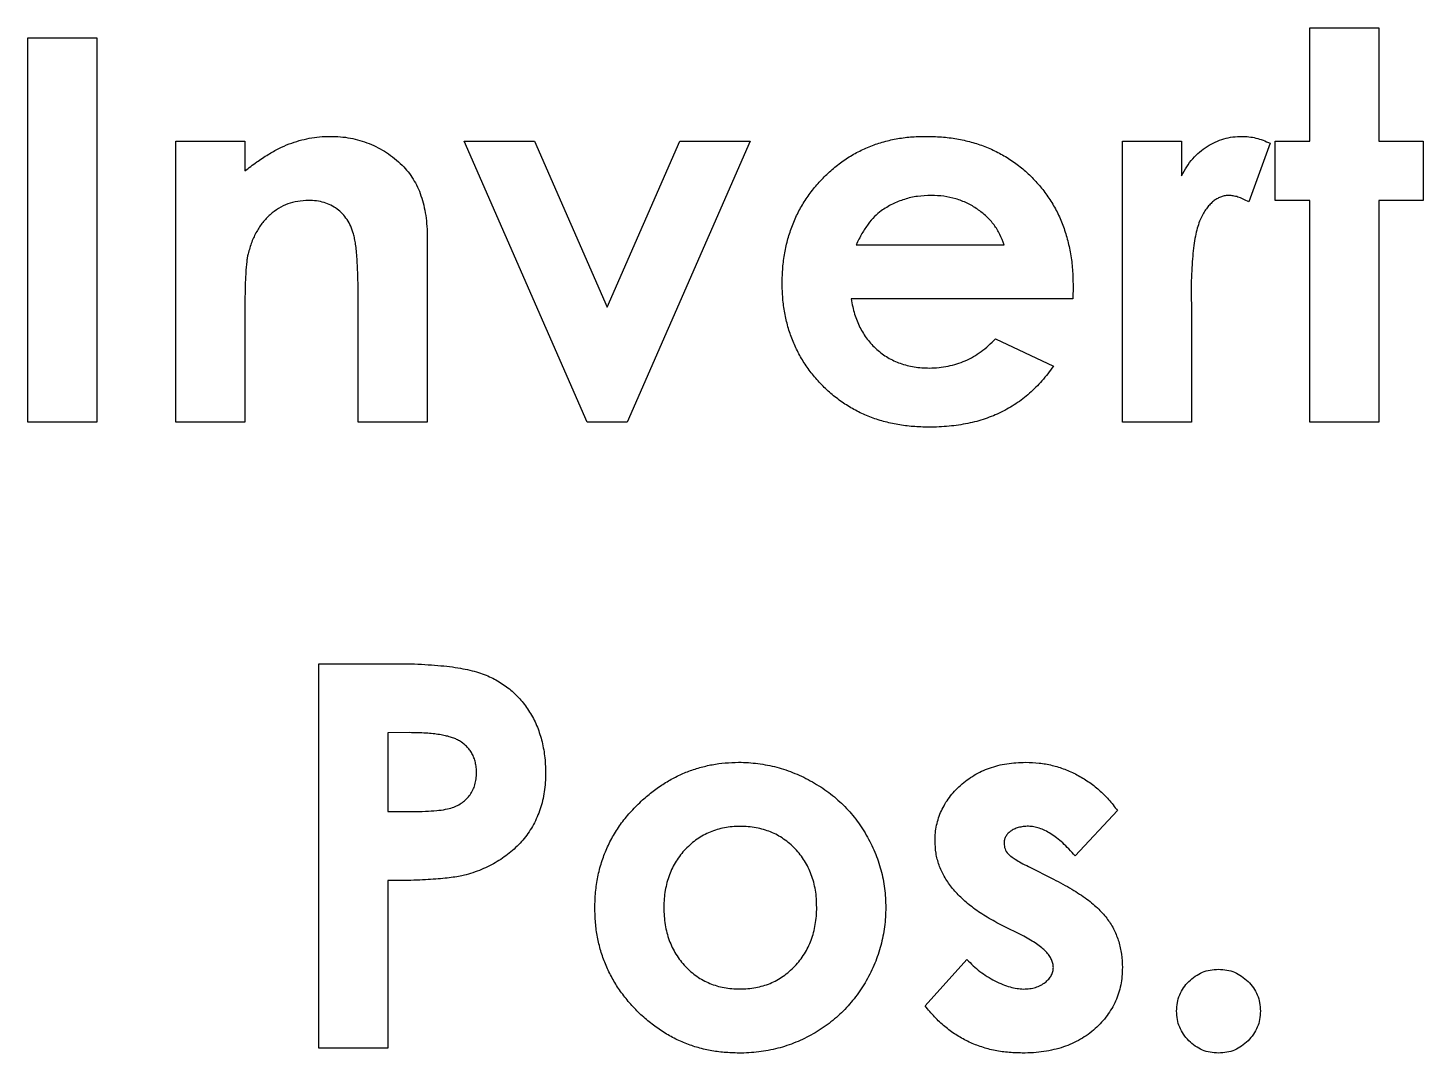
# Model space of a CAD drawing. Extents: x 0 to 254, y 0 to 81.
# Drawn here: x 192.65 to 206.47, y 41.49 to 51.65 of the extents above; entities that cross this region are included whole.
import ezdxf

# ---------------------------------------------------------------- set-up
doc = ezdxf.new("R2010")
doc.units = 0
doc.layers.get('0').update_dxf_attribs({"linetype": 'CONTINUOUS'})
doc.layers.add('1', color=7, linetype='CONTINUOUS')

msp = doc.modelspace()

# ---------------------------------------------------------------- linework, layer by layer
at = {"color": 7}
for points in [[(206.031719, 49.94384), (206.031719, 47.745761), (205.347874, 47.745761), (205.347874, 49.94384), (205.005951, 49.94384), (205.005951, 50.529998), (205.347874, 50.529998), (205.347874, 51.653445), (206.031719, 51.653445), (206.031719, 50.529998), (206.471335, 50.529998), (206.471335, 49.94384)], [(193.331719, 51.555761), (193.331719, 47.745761), (192.647874, 47.745761), (192.647874, 51.555761)], [(199.107777, 50.529998), (199.803835, 50.529998), (198.584209, 47.745761), (198.190387, 47.745761), (196.970758, 50.529998), (197.666816, 50.529998), (198.387298, 48.886777)], [(204.03665, 41.993349)]]:
    msp.add_lwpolyline(points, close=True, dxfattribs=at)
for points in [[(194.797103, 47.745761), (194.113258, 47.745761), (194.113258, 50.529998), (194.797103, 50.529998), (194.797103, 50.235384)], [(204.173201, 49.008803), (204.175582, 48.873045), (204.175537, 47.745761), (203.49169, 47.745761), (203.49169, 50.529998), (204.077845, 50.529998), (204.077845, 50.18731)], [(204.957074, 50.510101), (204.744899, 49.930823)], [(204.509066, 49.989534), (204.509095, 49.989772)], [(196.604414, 49.571254), (196.604414, 47.745629), (195.920569, 47.745629), (195.920569, 48.954563)], [(203.003258, 49.095903), (203.000877, 48.966893), (200.805137, 48.966893)], [(194.799318, 49.050025), (194.79773, 48.956918)], [(194.796937, 48.853889), (194.797103, 47.745761)], [(202.235414, 48.572293), (202.807829, 48.299825)], [(201.416475, 47.702819), (201.41652, 47.703004)], [(196.348734, 43.203924), (196.213643, 43.203924), (196.213643, 41.542737), (195.529798, 41.542737), (195.529798, 45.352737), (196.293018, 45.352737)], [(196.428876, 44.669636), (196.213643, 44.668445)], [(196.213643, 44.668445), (196.213643, 43.886919), (196.455583, 43.886919)], [(197.773716, 44.175077), (197.773676, 44.174653)], [(203.442877, 43.897158), (203.024632, 43.447737)], [(202.32933, 43.51801), (202.329336, 43.517508)], [(202.562116, 43.34201), (202.809401, 43.216809)], [(201.144047, 42.840413), (201.14406, 42.840545)], [(202.514047, 42.650733), (202.287359, 42.765218)], [(201.537872, 41.961546), (201.952299, 42.421736)]]:
    msp.add_lwpolyline(points, dxfattribs=at)
for points in [[(195.02836, 50.398712), (195.063245, 50.419878), (195.098763, 50.43996), (195.135212, 50.458243)], [(195.135212, 50.458243), (195.168303, 50.474912), (195.202159, 50.489993), (195.236719, 50.503275)], [(195.236719, 50.503275), (195.269247, 50.51571), (195.302397, 50.526558), (195.335938, 50.53611)], [(195.335938, 50.53611), (195.368915, 50.54537), (195.402269, 50.553308), (195.435921, 50.559658)], [(195.435921, 50.559658), (195.469507, 50.566008), (195.50339, 50.571299), (195.537429, 50.57421)], [(195.537429, 50.57421), (195.571414, 50.57712), (195.605559, 50.577914), (195.639701, 50.578708)], [(195.639701, 50.578708), (195.674335, 50.578787), (195.708968, 50.576062), (195.743499, 50.57421)], [(195.743499, 50.57421), (195.776755, 50.571564), (195.809918, 50.567331), (195.842718, 50.561245)], [(195.842718, 50.561245), (195.874878, 50.55516), (195.906692, 50.547487), (195.938119, 50.538227)], [(195.938119, 50.538227), (195.969123, 50.529231), (195.999748, 50.518912), (196.029707, 50.506926)], [(196.029707, 50.506926), (196.059621, 50.49502), (196.088865, 50.481262), (196.117477, 50.466498)], [(196.117477, 50.466498), (196.146232, 50.451681), (196.174347, 50.435409), (196.201432, 50.417629)], [(200.858607, 50.417047), (200.899046, 50.438479), (200.940641, 50.457687), (200.983011, 50.475044)], [(200.983011, 50.475044), (201.025485, 50.492507), (201.068739, 50.507958), (201.11276, 50.520843)], [(201.11276, 50.520843), (201.157655, 50.534073), (201.203346, 50.544391), (201.249375, 50.552884)], [(201.249375, 50.552884), (201.296892, 50.56188), (201.344768, 50.568759), (201.392861, 50.572728)], [(201.392861, 50.572728), (201.442571, 50.576962), (201.492511, 50.577755), (201.542452, 50.578814)], [(201.542452, 50.578814), (201.595167, 50.57884), (201.647885, 50.576168), (201.700437, 50.572728)], [(201.700437, 50.572728), (201.751065, 50.569024), (201.801539, 50.562409), (201.851554, 50.553678)], [(201.851554, 50.553678), (201.899586, 50.545212), (201.947195, 50.534364), (201.994278, 50.521637)], [(201.994278, 50.521637), (202.040268, 50.509202), (202.085758, 50.49465), (202.130131, 50.477346)], [(202.130131, 50.477346), (202.17362, 50.460413), (202.216038, 50.440728), (202.257589, 50.419349)], [(204.256439, 50.423133), (204.28004, 50.443506), (204.304995, 50.462132), (204.331234, 50.478854)], [(204.331234, 50.478854), (204.357084, 50.495258), (204.384164, 50.509863), (204.412136, 50.522352)], [(204.412136, 50.522352), (204.439856, 50.534787), (204.468444, 50.545106), (204.497617, 50.553652)], [(204.497617, 50.553652), (204.526639, 50.562118), (204.556238, 50.568733), (204.586149, 50.572702)], [(204.586149, 50.572702), (204.616717, 50.576671), (204.647607, 50.577729), (204.6785, 50.578787)], [(204.6785, 50.578787), (204.700936, 50.578814), (204.723362, 50.576141), (204.745664, 50.574289)], [(204.745664, 50.574289), (204.768789, 50.571643), (204.791747, 50.567675), (204.814353, 50.562118)], [(204.814353, 50.562118), (204.83843, 50.556298), (204.86212, 50.548625), (204.885332, 50.539893)], [(204.885332, 50.539893), (204.909595, 50.530898), (204.93333, 50.520579), (204.957074, 50.510101)], [(194.797103, 50.235384), (194.836119, 50.265732), (194.875131, 50.29608), (194.915404, 50.324681)], [(194.915404, 50.324681), (194.952101, 50.35061), (194.989844, 50.375376), (195.02836, 50.398712)], [(196.201432, 50.417629), (196.22897, 50.399638), (196.255444, 50.379873), (196.280807, 50.358865)], [(196.280807, 50.358865), (196.306763, 50.337434), (196.331567, 50.314548), (196.356364, 50.291714)], [(200.630404, 50.26134), (200.665913, 50.291344), (200.702714, 50.319813), (200.741071, 50.34606)], [(200.741071, 50.34606), (200.778859, 50.371989), (200.818155, 50.39559), (200.858607, 50.417047)], [(202.257589, 50.419349), (202.298877, 50.398183), (202.339308, 50.375217), (202.378178, 50.349896)], [(202.378178, 50.349896), (202.41736, 50.324232), (202.454954, 50.296397), (202.491134, 50.266711)], [(204.129743, 50.277374), (204.147629, 50.305182), (204.167478, 50.331825), (204.189274, 50.356749)], [(204.189274, 50.356749), (204.210018, 50.380561), (204.232539, 50.402601), (204.256439, 50.423133)], [(196.356364, 50.291714), (196.376261, 50.270548), (196.396144, 50.249407), (196.414369, 50.226865)], [(196.414369, 50.226865), (196.432731, 50.204111), (196.449402, 50.180034), (196.464743, 50.15511)], [(200.525843, 50.164423), (200.559099, 50.198369), (200.594076, 50.230648), (200.630404, 50.26134)], [(202.491134, 50.266711), (202.527784, 50.236654), (202.562979, 50.204852), (202.596459, 50.171302)], [(204.077845, 50.18731), (204.094435, 50.217763), (204.111008, 50.248217), (204.129743, 50.277374)], [(196.464743, 50.15511), (196.480406, 50.12971), (196.494675, 50.103463), (196.507484, 50.076502)], [(196.507484, 50.076502), (196.520819, 50.048456), (196.53254, 50.019643), (196.542591, 49.990274)], [(200.348776, 49.94384), (200.374361, 49.983078), (200.401907, 50.021019), (200.431204, 50.057558)], [(200.431204, 50.057558), (200.460978, 50.094705), (200.492548, 50.130398), (200.525843, 50.164423)], [(202.596459, 50.171302), (202.630072, 50.137647), (202.661959, 50.10222), (202.691862, 50.065231)], [(202.691862, 50.065231), (202.7213, 50.028798), (202.748817, 49.990804), (202.774288, 49.951487)], [(195.222222, 49.908571), (195.190599, 49.896665), (195.160172, 49.881875), (195.131399, 49.864306)], [(195.320677, 49.9345), (195.287164, 49.929209), (195.254086, 49.920477), (195.222222, 49.908571)], [(195.426692, 49.943761), (195.391244, 49.941115), (195.355723, 49.940057), (195.320677, 49.9345)], [(195.508287, 49.938469), (195.481247, 49.941909), (195.453934, 49.942967), (195.426692, 49.943761)], [(195.582318, 49.922329), (195.558108, 49.929738), (195.533314, 49.935029), (195.508287, 49.938469)], [(195.650244, 49.895633), (195.628443, 49.906481), (195.605646, 49.915212), (195.582318, 49.922329)], [(196.542591, 49.990274), (196.553122, 49.959477), (196.561773, 49.928071), (196.569304, 49.8964)], [(200.279323, 49.82401), (200.300278, 49.865179), (200.323558, 49.905132), (200.348776, 49.94384)], [(202.774288, 49.951487), (202.799847, 49.912064), (202.823329, 49.871318), (202.844506, 49.829381)], [(204.370189, 49.914709), (204.359155, 49.903862), (204.348546, 49.892484), (204.338896, 49.880367)], [(204.402243, 49.94294), (204.390839, 49.934474), (204.380335, 49.924684), (204.370189, 49.914709)], [(204.436588, 49.964372), (204.424656, 49.958022), (204.413041, 49.951143), (204.402243, 49.94294)], [(204.472461, 49.980511), (204.460105, 49.976278), (204.448198, 49.970722), (204.436588, 49.964372)], [(204.509095, 49.989772), (204.496633, 49.987126), (204.484356, 49.984745), (204.472461, 49.980511)], [(204.547989, 49.992444), (204.534971, 49.99255), (204.521927, 49.99255), (204.509066, 49.989534)], [(204.589203, 49.98874), (204.575577, 49.991386), (204.561787, 49.99165), (204.547989, 49.992444)], [(204.635759, 49.977363), (204.620519, 49.98239), (204.60498, 49.986359), (204.589203, 49.98874)], [(204.687659, 49.957519), (204.670673, 49.964927), (204.65342, 49.971542), (204.635759, 49.977363)], [(204.744899, 49.930823), (204.725929, 49.940083), (204.706969, 49.949079), (204.687659, 49.957519)], [(195.048206, 49.802473), (195.021634, 49.778925), (194.997044, 49.753128), (194.974938, 49.7254)], [(195.131399, 49.864306), (195.101879, 49.846315), (195.074103, 49.825439), (195.048206, 49.802473)], [(195.711302, 49.858221), (195.692093, 49.872508), (195.671644, 49.884997), (195.650244, 49.895633)], [(195.764729, 49.810913), (195.748325, 49.828111), (195.730439, 49.844039), (195.711302, 49.858221)], [(195.809759, 49.754425), (195.79645, 49.774533), (195.78134, 49.793424), (195.764729, 49.810913)], [(196.569304, 49.8964), (196.577268, 49.862825), (196.583988, 49.828984), (196.589147, 49.79488)], [(196.589147, 49.79488), (196.594598, 49.758949), (196.598355, 49.722754), (196.600604, 49.686506)], [(200.222845, 49.69656), (200.23954, 49.739952), (200.258238, 49.782577), (200.279323, 49.82401)], [(202.844506, 49.829381), (202.865937, 49.786969), (202.884987, 49.743339), (202.901748, 49.698862)], [(204.281654, 49.792578), (204.271996, 49.774586), (204.263741, 49.755933), (204.256465, 49.736883)], [(204.309893, 49.839144), (204.299971, 49.823799), (204.290261, 49.808559), (204.281654, 49.792578)], [(204.338896, 49.880367), (204.328419, 49.867137), (204.319079, 49.853247), (204.309893, 49.839144)], [(194.914644, 49.635336), (194.89578, 49.601998), (194.879304, 49.567285), (194.865797, 49.53154)], [(194.974938, 49.7254), (194.952422, 49.697143), (194.932464, 49.666848), (194.914644, 49.635336)], [(195.846393, 49.687274), (195.835942, 49.710557), (195.823851, 49.733152), (195.809759, 49.754425)], [(195.87387, 49.610941), (195.866753, 49.637135), (195.857492, 49.662562), (195.846393, 49.687274)], [(196.600604, 49.686506), (196.602985, 49.648142), (196.603699, 49.609698), (196.604414, 49.571254)], [(200.178577, 49.562999), (200.191224, 49.608163), (200.206004, 49.652745), (200.222845, 49.69656)], [(202.901748, 49.698862), (202.918814, 49.653592), (202.933493, 49.607449), (202.946013, 49.560723)], [(204.23432, 49.668938), (204.226885, 49.64248), (204.220482, 49.615757), (204.215243, 49.588822)], [(204.256465, 49.736883), (204.247946, 49.714658), (204.240776, 49.691877), (204.23432, 49.668938)], [(194.865797, 49.53154), (194.851298, 49.493175), (194.840238, 49.453594), (194.829163, 49.414038)], [(195.884559, 49.565142), (195.881411, 49.580488), (195.877998, 49.595834), (195.87387, 49.610941)], [(195.894481, 49.509447), (195.891756, 49.527968), (195.888343, 49.546674), (195.884559, 49.565142)], [(195.902128, 49.443037), (195.900011, 49.465262), (195.897709, 49.487381), (195.894481, 49.509447)], [(200.14652, 49.423325), (200.155014, 49.470368), (200.165703, 49.516988), (200.178577, 49.562999)], [(202.946013, 49.560723), (202.958951, 49.51241), (202.969614, 49.463489), (202.97807, 49.414197)], [(204.200744, 49.496456), (204.196114, 49.461928), (204.191854, 49.427347), (204.18852, 49.39266)], [(204.215243, 49.588822), (204.20929, 49.558236), (204.204872, 49.527359), (204.200744, 49.496456)], [(194.821543, 49.376679), (194.818897, 49.361333), (194.817257, 49.345697), (194.815431, 49.330139)], [(194.829163, 49.414038), (194.826411, 49.401603), (194.823659, 49.389168), (194.821543, 49.376679)], [(195.909007, 49.365937), (195.907155, 49.391602), (195.904668, 49.417346), (195.902128, 49.443037)], [(195.913584, 49.278942), (195.912261, 49.307967), (195.911203, 49.336992), (195.909007, 49.365937)], [(200.127444, 49.276032), (200.131254, 49.325377), (200.13771, 49.374563), (200.14652, 49.423325)], [(202.97807, 49.414197), (202.986881, 49.362868), (202.993337, 49.311142), (202.997147, 49.259257)], [(204.18852, 49.39266), (204.184816, 49.354084), (204.182276, 49.315375), (204.180133, 49.27664)], [(194.809319, 49.274418), (194.807467, 49.252722), (194.806594, 49.231185), (194.805509, 49.209542)], [(194.815431, 49.330139), (194.813314, 49.311618), (194.810933, 49.293018), (194.809319, 49.274418)], [(195.917394, 49.181258), (195.916336, 49.213828), (195.915013, 49.246372), (195.913584, 49.278942)], [(200.121332, 49.1226), (200.12239, 49.173797), (200.123449, 49.224994), (200.127444, 49.276032)], [(202.997147, 49.259257), (203.001115, 49.204938), (203.0022, 49.150434), (203.003258, 49.095903)], [(204.180133, 49.27664), (204.177752, 49.233937), (204.175847, 49.19118), (204.174788, 49.148423)], [(194.801699, 49.134744), (194.800641, 49.106513), (194.799847, 49.078282), (194.799318, 49.050025)], [(194.805509, 49.209542), (194.804186, 49.184671), (194.802731, 49.159694), (194.801699, 49.134744)], [(195.919775, 49.072885), (195.919246, 49.109), (195.918717, 49.145142), (195.917394, 49.181258)], [(200.127444, 48.972978), (200.123502, 49.02272), (200.122417, 49.072647), (200.121332, 49.1226)], [(204.174788, 49.148423), (204.17373, 49.101883), (204.173466, 49.055316), (204.173201, 49.008803)], [(194.79773, 48.956918), (194.797201, 48.922575), (194.797201, 48.888232), (194.796937, 48.853889)], [(195.920569, 48.954563), (195.920423, 48.994012), (195.920304, 49.033435), (195.919775, 49.072885)], [(200.14652, 48.829494), (200.137763, 48.876961), (200.131254, 48.924877), (200.127444, 48.972978)], [(200.805137, 48.966893), (200.809609, 48.941493), (200.81408, 48.915854), (200.819636, 48.89056)], [(200.178577, 48.692096), (200.165692, 48.73734), (200.155056, 48.783219), (200.14652, 48.829494)], [(200.819636, 48.89056), (200.824981, 48.866219), (200.831331, 48.841956), (200.838713, 48.818064)], [(200.838713, 48.818064), (200.845883, 48.794781), (200.854032, 48.771921), (200.863134, 48.749379)], [(200.222845, 48.561604), (200.205885, 48.604308), (200.191166, 48.647911), (200.178577, 48.692096)], [(200.863134, 48.749379), (200.871918, 48.727683), (200.881602, 48.706225), (200.892135, 48.68527)], [(200.892135, 48.68527), (200.902454, 48.664633), (200.913593, 48.644524), (200.925718, 48.624972)], [(200.279323, 48.437964), (200.258421, 48.478181), (200.239559, 48.519456), (200.222845, 48.561604)], [(200.925718, 48.624972), (200.937757, 48.605392), (200.950774, 48.586686), (200.964641, 48.568483)], [(200.964641, 48.568483), (200.978558, 48.550227), (200.993333, 48.532658), (201.008909, 48.515831)], [(202.165196, 48.504401), (202.189458, 48.526097), (202.212443, 48.549221), (202.235414, 48.572293)], [(200.348776, 48.319642), (200.323561, 48.357822), (200.300407, 48.39735), (200.279323, 48.437964)], [(201.008909, 48.515831), (201.02444, 48.499162), (201.040735, 48.482996), (201.057753, 48.467756)], [(201.057753, 48.467756), (201.074872, 48.45241), (201.092689, 48.437885), (201.111181, 48.424232)], [(201.111181, 48.424232), (201.129358, 48.410738), (201.148183, 48.398303), (201.167659, 48.386847)], [(201.167659, 48.386847), (201.187185, 48.375469), (201.207378, 48.365151), (201.227955, 48.355546)], [(201.935466, 48.355573), (201.962851, 48.367744), (201.989664, 48.381237), (202.015606, 48.396028)], [(202.015606, 48.396028), (202.041906, 48.411109), (202.067319, 48.42783), (202.091928, 48.445637)], [(202.091928, 48.445637), (202.117328, 48.463893), (202.14186, 48.483552), (202.165196, 48.504401)], [(200.431204, 48.208226), (200.401865, 48.243945), (200.374261, 48.281093), (200.348776, 48.319642)], [(201.227955, 48.355546), (201.248698, 48.346021), (201.269817, 48.33729), (201.291301, 48.329617)], [(201.291301, 48.329617), (201.313341, 48.32168), (201.335764, 48.3148), (201.358463, 48.30898)], [(201.358463, 48.30898), (201.381879, 48.302894), (201.405577, 48.298132), (201.429443, 48.294428)], [(201.429443, 48.294428), (201.453996, 48.290459), (201.478703, 48.287813), (201.503476, 48.285961)], [(201.503476, 48.285961), (201.529378, 48.283315), (201.555353, 48.283315), (201.581327, 48.282786)], [(201.581327, 48.282786), (201.612683, 48.282918), (201.64403, 48.285696), (201.675209, 48.287548)], [(201.675209, 48.287548), (201.70543, 48.290459), (201.735486, 48.295221), (201.765268, 48.301307)], [(201.765268, 48.301307), (201.794377, 48.307392), (201.823222, 48.314536), (201.851511, 48.323532)], [(201.851511, 48.323532), (201.880065, 48.332528), (201.908053, 48.343375), (201.935466, 48.355573)], [(202.807829, 48.299825), (202.789811, 48.274954), (202.771785, 48.25003), (202.752878, 48.225795)], [(200.525843, 48.103663), (200.492704, 48.137053), (200.461054, 48.171873), (200.431204, 48.208226)], [(202.694871, 48.156342), (202.675133, 48.134117), (202.654808, 48.112474), (202.633815, 48.091466)], [(202.752878, 48.225795), (202.734331, 48.201982), (202.71491, 48.17891), (202.694871, 48.156342)], [(200.630404, 48.008254), (200.593865, 48.038126), (200.559104, 48.070167), (200.525843, 48.103663)], [(200.74336, 47.925837), (200.704328, 47.951501), (200.666501, 47.978753), (200.630404, 48.008254)], [(202.504831, 47.977748), (202.4825, 47.96055), (202.459635, 47.943828), (202.43614, 47.928138)], [(202.570466, 48.031934), (202.549167, 48.013149), (202.527265, 47.995131), (202.504831, 47.977748)], [(202.633815, 48.091466), (202.613337, 48.071093), (202.592215, 48.05109), (202.570466, 48.031934)], [(200.863187, 47.855616), (200.822078, 47.877047), (200.782126, 47.900463), (200.74336, 47.925837)], [(200.98988, 47.79836), (200.94665, 47.815029), (200.904337, 47.834264), (200.863187, 47.855616)], [(202.290365, 47.844186), (202.265124, 47.831751), (202.239377, 47.820374), (202.213279, 47.809843)], [(202.364398, 47.883874), (202.340136, 47.869851), (202.315493, 47.856542), (202.290365, 47.844186)], [(202.43614, 47.928138), (202.412777, 47.912528), (202.388761, 47.897897), (202.364398, 47.883874)], [(201.124971, 47.754095), (201.079256, 47.766531), (201.034086, 47.781242), (200.98988, 47.79836)], [(201.26693, 47.722054), (201.219144, 47.730521), (201.171773, 47.741369), (201.124971, 47.754095)], [(201.41652, 47.703004), (201.366403, 47.706709), (201.316444, 47.713323), (201.26693, 47.722054)], [(201.573699, 47.696469), (201.521235, 47.696681), (201.468768, 47.69938), (201.416475, 47.702819)], [(201.675971, 47.699115), (201.641906, 47.696469), (201.607804, 47.696469), (201.573699, 47.696469)], [(201.774428, 47.705994), (201.741672, 47.702819), (201.70884, 47.700438), (201.675971, 47.699115)], [(201.869066, 47.717371), (201.837631, 47.712609), (201.806067, 47.708905), (201.774428, 47.705994)], [(201.960655, 47.733511), (201.93027, 47.727425), (201.899729, 47.722134), (201.869066, 47.717371)], [(202.048425, 47.754148), (202.019432, 47.746211), (201.990116, 47.739596), (201.960655, 47.733511)], [(202.132377, 47.780078), (202.10463, 47.770553), (202.076682, 47.761821), (202.048425, 47.754148)], [(202.213279, 47.809843), (202.186622, 47.798995), (202.159597, 47.789206), (202.132377, 47.780078)], [(196.293018, 45.352737), (196.342886, 45.352499), (196.392755, 45.352737), (196.44261, 45.350091)], [(196.44261, 45.350091), (196.488936, 45.350091), (196.535252, 45.347446), (196.581517, 45.3448)], [(196.581517, 45.3448), (196.624046, 45.342154), (196.66653, 45.339243), (196.708974, 45.335539)], [(196.708974, 45.335539), (196.748223, 45.3321), (196.787434, 45.328396), (196.82651, 45.323368)], [(196.82651, 45.323368), (196.861988, 45.318871), (196.897358, 45.313579), (196.932598, 45.307229)], [(196.932598, 45.307229), (196.964554, 45.301673), (196.996405, 45.295587), (197.028001, 45.288179)], [(197.028001, 45.288179), (197.056499, 45.281564), (197.084794, 45.274156), (197.112718, 45.26516)], [(197.112718, 45.26516), (197.137774, 45.257223), (197.16251, 45.248491), (197.186751, 45.238437)], [(197.186751, 45.238437), (197.209267, 45.229177), (197.231328, 45.218858), (197.253151, 45.207904)], [(197.253151, 45.207904), (197.274662, 45.197056), (197.295939, 45.185944), (197.316497, 45.173561)], [(197.316497, 45.173561), (197.336897, 45.161391), (197.356616, 45.147632), (197.376029, 45.133874)], [(197.376029, 45.133874), (197.395079, 45.120116), (197.413846, 45.106225), (197.431745, 45.091144)], [(197.431745, 45.091144), (197.449789, 45.076062), (197.466926, 45.059711), (197.483643, 45.043069)], [(197.483643, 45.043069), (197.50047, 45.0264), (197.516885, 45.00907), (197.53249, 44.991158)], [(197.53249, 44.991158), (197.548312, 44.972901), (197.563298, 44.954116), (197.57752, 44.934696)], [(197.57752, 44.934696), (197.592019, 44.914852), (197.605724, 44.894452), (197.618734, 44.87363)], [(197.618734, 44.87363), (197.631963, 44.852463), (197.644478, 44.83082), (197.656133, 44.808754)], [(197.656133, 44.808754), (197.667721, 44.786793), (197.67849, 44.76441), (197.688187, 44.741576)], [(196.513593, 44.66699), (196.485357, 44.66699), (196.457115, 44.66699), (196.428876, 44.669636)], [(196.591444, 44.663815), (196.565515, 44.666461), (196.539559, 44.666461), (196.513593, 44.66699)], [(196.662421, 44.65773), (196.63882, 44.660376), (196.615145, 44.662228), (196.591444, 44.663815)], [(196.726532, 44.649263), (196.705233, 44.652703), (196.683852, 44.655348), (196.662421, 44.65773)], [(197.688187, 44.741576), (197.698082, 44.718293), (197.706866, 44.694586), (197.714899, 44.670615)], [(197.714899, 44.670615), (197.723075, 44.646273), (197.73043, 44.621482), (197.737018, 44.596584)], [(196.783775, 44.63868), (196.764804, 44.642913), (196.745712, 44.646353), (196.726532, 44.649263)], [(196.834146, 44.625715), (196.81753, 44.630742), (196.800711, 44.634976), (196.783775, 44.63868)], [(196.876887, 44.610369), (196.862996, 44.616455), (196.848645, 44.621217), (196.834146, 44.625715)], [(196.913534, 44.592907), (196.901443, 44.598992), (196.889325, 44.605078), (196.876887, 44.610369)], [(196.955524, 44.566184), (196.942109, 44.575973), (196.927825, 44.58444), (196.913534, 44.592907)], [(196.992158, 44.534884), (196.980702, 44.546261), (196.968531, 44.556844), (196.955524, 44.566184)], [(197.022686, 44.500541), (197.013319, 44.512712), (197.00308, 44.524089), (196.992158, 44.534884)], [(197.737018, 44.596584), (197.743765, 44.571184), (197.749692, 44.545388), (197.75456, 44.519485)], [(197.75456, 44.519485), (197.759587, 44.492947), (197.763503, 44.466198), (197.766784, 44.439343)], [(197.047874, 44.462388), (197.040413, 44.475617), (197.031999, 44.488582), (197.022686, 44.500541)], [(197.067718, 44.419658), (197.062188, 44.434474), (197.055547, 44.448656), (197.047874, 44.462388)], [(197.08145, 44.373858), (197.077825, 44.389469), (197.073327, 44.404735), (197.067718, 44.419658)], [(197.089837, 44.324249), (197.087985, 44.340918), (197.08526, 44.357507), (197.08145, 44.373858)], [(197.766784, 44.439343), (197.770197, 44.411456), (197.772896, 44.383463), (197.77443, 44.35539)], [(199.557307, 44.369149), (199.601206, 44.372853), (199.645275, 44.373911), (199.689344, 44.375234)], [(199.689344, 44.375234), (199.721676, 44.375287), (199.754006, 44.375287), (199.786274, 44.372059)], [(202.43772, 44.371556), (202.46971, 44.374202), (202.501799, 44.374731), (202.533882, 44.375525)], [(202.533882, 44.375525), (202.578242, 44.372879), (202.622602, 44.372879), (202.666682, 44.368117)], [(197.08907, 44.209869), (197.091715, 44.229978), (197.092271, 44.250509), (197.09288, 44.270882)], [(197.09288, 44.270882), (197.09235, 44.288609), (197.091557, 44.306495), (197.089837, 44.324249)], [(197.776812, 44.269824), (197.776282, 44.238656), (197.775753, 44.206827), (197.773716, 44.175077)], [(197.77443, 44.35539), (197.776018, 44.326683), (197.776282, 44.297923), (197.776812, 44.269824)], [(199.065793, 44.229581), (199.103827, 44.248895), (199.142779, 44.266702), (199.182567, 44.282233)], [(199.182567, 44.282233), (199.222294, 44.297843), (199.262854, 44.311152), (199.303918, 44.322688)], [(199.303918, 44.322688), (199.344926, 44.334329), (199.386439, 44.343854), (199.428322, 44.351686)], [(199.428322, 44.351686), (199.471005, 44.359624), (199.514074, 44.365709), (199.557307, 44.369149)], [(199.786274, 44.372059), (199.817911, 44.369413), (199.849486, 44.367032), (199.880913, 44.362799)], [(199.880913, 44.362799), (199.912348, 44.358565), (199.943638, 44.353538), (199.97479, 44.347453)], [(199.97479, 44.347453), (200.005781, 44.341632), (200.036634, 44.334753), (200.067138, 44.326815)], [(200.067138, 44.326815), (200.097496, 44.318878), (200.127508, 44.309617), (200.157199, 44.299352)], [(200.157199, 44.299352), (200.187282, 44.289033), (200.217037, 44.277656), (200.246496, 44.265749)], [(200.246496, 44.265749), (200.276142, 44.253579), (200.305487, 44.240879), (200.334266, 44.226829)], [(201.953836, 44.20008), (201.976247, 44.216749), (201.999419, 44.232227), (202.023289, 44.24662)], [(202.023289, 44.24662), (202.047261, 44.261172), (202.07197, 44.274428), (202.097322, 44.286308)], [(202.097322, 44.286308), (202.122934, 44.298214), (202.149239, 44.308797), (202.175935, 44.318375)], [(202.175935, 44.318375), (202.203267, 44.3279), (202.231022, 44.336367), (202.259126, 44.34351)], [(202.259126, 44.34351), (202.287825, 44.350654), (202.316892, 44.356475), (202.346134, 44.360973)], [(202.346134, 44.360973), (202.376508, 44.365735), (202.40707, 44.36944), (202.43772, 44.371556)], [(202.666682, 44.368117), (202.71009, 44.363354), (202.753225, 44.355681), (202.795664, 44.345098)], [(202.795664, 44.345098), (202.837897, 44.334779), (202.879439, 44.32155), (202.920071, 44.306151)], [(202.920071, 44.306151), (202.96128, 44.290541), (203.001549, 44.272364), (203.04066, 44.251965)], [(203.04066, 44.251965), (203.080154, 44.231327), (203.118463, 44.20852), (203.155143, 44.183279)], [(197.028763, 44.054162), (197.039532, 44.068979), (197.04903, 44.084933), (197.057002, 44.101496)], [(197.057002, 44.101496), (197.065045, 44.118165), (197.071528, 44.135601), (197.076846, 44.153381)], [(197.076846, 44.153381), (197.082376, 44.171902), (197.086609, 44.190767), (197.08907, 44.209869)], [(197.773676, 44.174653), (197.771824, 44.144015), (197.768411, 44.113429), (197.763754, 44.083055)], [(198.842932, 44.089907), (198.878193, 44.116948), (198.91507, 44.141951), (198.952837, 44.165472)], [(198.952837, 44.165472), (198.989611, 44.188227), (199.02723, 44.209869), (199.065793, 44.229581)], [(200.334266, 44.226829), (200.363532, 44.212542), (200.392213, 44.197143), (200.42051, 44.181056)], [(200.42051, 44.181056), (200.448693, 44.164917), (200.476501, 44.148327), (200.503703, 44.13068)], [(200.503703, 44.13068), (200.530529, 44.113217), (200.556765, 44.094934), (200.582313, 44.075726)], [(201.82867, 44.08787), (201.847588, 44.108508), (201.867437, 44.128034), (201.888201, 44.14666)], [(201.888201, 44.14666), (201.909209, 44.165446), (201.931143, 44.183305), (201.953836, 44.20008)], [(203.155143, 44.183279), (203.191592, 44.158143), (203.226429, 44.130838), (203.259703, 44.101628)], [(203.259703, 44.101628), (203.293676, 44.071783), (203.326016, 44.04006), (203.355869, 44.00622)], [(196.905885, 43.948832), (196.922342, 43.957298), (196.938276, 43.966823), (196.953203, 43.977856)], [(196.953203, 43.977856), (196.967623, 43.98844), (196.981075, 44.000346), (196.993656, 44.012967)], [(196.993656, 44.012967), (197.006382, 44.025931), (197.018182, 44.039531), (197.028763, 44.054162)], [(197.746953, 43.99606), (197.740471, 43.968014), (197.733063, 43.94018), (197.724067, 43.912875)], [(197.763754, 44.083055), (197.759283, 44.053871), (197.753621, 44.024846), (197.746953, 43.99606)], [(198.626939, 43.89147), (198.662327, 43.929782), (198.699967, 43.965977), (198.737606, 44.002145)], [(198.737606, 44.002145), (198.772145, 44.032122), (198.806684, 44.0621), (198.842932, 44.089907)], [(200.582313, 44.075726), (200.607607, 44.056676), (200.632243, 44.036753), (200.656346, 44.016194)], [(200.656346, 44.016194), (200.680185, 43.995822), (200.703535, 43.974893), (200.725799, 43.952853)], [(201.698921, 43.894777), (201.709398, 43.917796), (201.721119, 43.940206), (201.734028, 43.961955)], [(201.734028, 43.961955), (201.747337, 43.984444), (201.761863, 44.006008), (201.777534, 44.026831)], [(201.777534, 44.026831), (201.793515, 44.047997), (201.810662, 44.068344), (201.82867, 44.08787)], [(203.355869, 44.00622), (203.386632, 43.971348), (203.414754, 43.9342), (203.442877, 43.897158)], [(196.455583, 43.886919), (196.49961, 43.886919), (196.543634, 43.886919), (196.587621, 43.889565)], [(196.587621, 43.889565), (196.624572, 43.892211), (196.661495, 43.893534), (196.698288, 43.897238)], [(196.698288, 43.897238), (196.727932, 43.900148), (196.757491, 43.903852), (196.786823, 43.909409)], [(196.786823, 43.909409), (196.809312, 43.913642), (196.831643, 43.918669), (196.853223, 43.926077)], [(196.853223, 43.926077), (196.87132, 43.932427), (196.888867, 43.9401), (196.905885, 43.948832)], [(197.693539, 43.8335), (197.682586, 43.8081), (197.670838, 43.783017), (197.657667, 43.758702)], [(197.724067, 43.912875), (197.715203, 43.88594), (197.704779, 43.859535), (197.693539, 43.8335)], [(198.530774, 43.774709), (198.560637, 43.815376), (198.592736, 43.854428), (198.626939, 43.89147)], [(200.725799, 43.952853), (200.748051, 43.930893), (200.769228, 43.907689), (200.789908, 43.884141)], [(200.789908, 43.884141), (200.810413, 43.860858), (200.830455, 43.837019), (200.849439, 43.812412)], [(201.651603, 43.751294), (201.657, 43.776164), (201.663535, 43.800533), (201.671447, 43.824583)], [(201.671447, 43.824583), (201.679305, 43.848396), (201.688486, 43.871891), (201.698921, 43.894777)], [(197.614164, 43.687714), (197.598554, 43.66496), (197.581946, 43.642788), (197.564555, 43.621304)], [(197.657667, 43.758702), (197.644464, 43.73436), (197.62983, 43.710627), (197.614164, 43.687714)], [(198.449875, 43.651043), (198.47456, 43.693694), (198.501606, 43.734969), (198.530774, 43.774709)], [(200.849439, 43.812412), (200.868727, 43.787542), (200.886923, 43.761612), (200.904393, 43.735313)], [(200.904393, 43.735313), (200.921988, 43.708854), (200.938826, 43.681893), (200.954764, 43.65443)], [(201.639379, 43.675755), (201.64176, 43.701155), (201.646152, 43.726343), (201.651603, 43.751294)], [(202.383525, 43.691657), (202.373233, 43.683984), (202.363628, 43.675517), (202.355286, 43.665727)], [(202.419397, 43.713088), (202.406803, 43.707002), (202.394738, 43.700123), (202.383525, 43.691657)], [(202.460611, 43.728434), (202.446483, 43.724465), (202.432647, 43.719438), (202.419397, 43.713088)], [(202.508694, 43.737694), (202.492475, 43.735048), (202.476354, 43.732932), (202.460611, 43.728434)], [(202.562119, 43.740869), (202.544259, 43.740843), (202.526426, 43.740843), (202.508694, 43.737694)], [(202.614781, 43.736371), (202.597398, 43.739017), (202.579756, 43.740075), (202.562119, 43.740869)], [(202.668971, 43.722613), (202.65127, 43.728698), (202.63317, 43.733461), (202.614781, 43.736371)], [(202.724684, 43.699594), (202.706613, 43.708325), (202.688031, 43.715998), (202.668971, 43.722613)], [(202.781927, 43.667527), (202.763485, 43.679168), (202.744377, 43.690016), (202.724684, 43.699594)], [(197.509604, 43.55873), (197.490421, 43.538622), (197.470239, 43.519677), (197.449308, 43.501501)], [(197.564555, 43.621304), (197.547092, 43.599608), (197.528831, 43.578759), (197.509604, 43.55873)], [(198.383472, 43.520551), (198.403236, 43.565212), (198.425401, 43.608789), (198.449875, 43.651043)], [(200.954764, 43.65443), (200.970692, 43.626939), (200.985731, 43.598947), (200.999796, 43.570477)], [(200.999796, 43.570477), (201.013661, 43.542405), (201.026588, 43.513857), (201.038719, 43.484991)], [(201.635569, 43.59638), (201.636098, 43.622891), (201.636892, 43.649403), (201.639379, 43.675755)], [(201.645491, 43.474248), (201.639141, 43.514544), (201.637368, 43.555449), (201.635569, 43.59638)], [(202.323218, 43.605429), (202.320573, 43.594052), (202.319991, 43.582145), (202.319408, 43.570504)], [(202.319408, 43.570504), (202.321525, 43.552777), (202.323377, 43.534812), (202.32933, 43.51801)], [(202.335442, 43.636703), (202.330124, 43.626648), (202.325732, 43.61633), (202.323218, 43.605429)], [(202.355286, 43.665727), (202.347639, 43.656732), (202.341025, 43.647207), (202.335442, 43.636703)], [(202.839931, 43.626331), (202.821172, 43.640883), (202.801934, 43.654774), (202.781927, 43.667527)], [(202.900227, 43.575954), (202.88078, 43.593417), (202.860648, 43.610271), (202.839931, 43.626331)], [(202.961285, 43.516423), (202.9416, 43.536796), (202.921322, 43.556904), (202.900227, 43.575954)], [(197.384435, 43.449589), (197.361892, 43.43292), (197.338715, 43.417151), (197.314981, 43.402282)], [(197.449308, 43.501501), (197.428406, 43.483244), (197.406723, 43.466046), (197.384435, 43.449589)], [(198.331574, 43.383152), (198.346258, 43.429878), (198.363657, 43.475757), (198.383472, 43.520551)], [(201.038719, 43.484991), (201.050864, 43.456098), (201.062188, 43.426862), (201.0723, 43.397228)], [(201.676019, 43.357488), (201.662392, 43.395455), (201.65173, 43.434561), (201.645491, 43.474248)], [(202.329336, 43.517508), (202.335739, 43.499516), (202.346692, 43.482794), (202.359866, 43.468666)], [(202.359866, 43.468666), (202.368518, 43.459405), (202.378149, 43.451203), (202.388105, 43.44353)], [(202.388105, 43.44353), (202.40181, 43.432947), (202.416161, 43.423157), (202.430846, 43.413765)], [(202.430846, 43.413765), (202.449737, 43.401858), (202.469197, 43.390746), (202.48885, 43.380189)], [(203.024632, 43.447737), (203.003756, 43.470756), (202.982862, 43.493933), (202.961285, 43.516423)], [(197.078383, 43.288564), (197.049157, 43.27851), (197.019503, 43.269778), (196.989843, 43.261074)], [(197.162338, 43.321372), (197.134821, 43.309201), (197.106805, 43.298353), (197.078383, 43.288564)], [(197.240948, 43.359525), (197.215231, 43.345767), (197.189013, 43.333067), (197.162338, 43.321372)], [(197.314981, 43.402282), (197.290851, 43.387201), (197.266121, 43.372887), (197.240948, 43.359525)], [(198.29494, 43.239669), (198.304703, 43.288114), (198.316768, 43.336057), (198.331574, 43.383152)], [(201.0723, 43.397228), (201.082249, 43.368045), (201.091006, 43.338464), (201.099015, 43.308672)], [(201.099015, 43.308672), (201.107111, 43.278642), (201.114414, 43.248374), (201.120394, 43.217867)], [(201.727155, 43.245278), (201.706993, 43.281103), (201.689946, 43.3187), (201.676019, 43.357488)], [(202.48885, 43.380189), (202.51306, 43.36696), (202.537597, 43.354524), (202.562116, 43.34201)], [(196.473138, 43.207099), (196.431681, 43.204453), (196.39021, 43.204453), (196.348734, 43.203924)], [(196.586859, 43.211597), (196.548965, 43.208951), (196.511056, 43.208157), (196.473138, 43.207099)], [(196.689131, 43.217682), (196.655074, 43.215036), (196.620971, 43.213184), (196.586859, 43.211597)], [(196.780716, 43.226149), (196.750239, 43.222974), (196.719703, 43.220063), (196.689131, 43.217682)], [(196.861618, 43.235938), (196.834694, 43.232234), (196.807728, 43.229059), (196.780716, 43.226149)], [(196.931071, 43.247315), (196.908079, 43.242553), (196.884869, 43.239113), (196.861618, 43.235938)], [(196.989843, 43.261074), (196.970317, 43.256311), (196.950777, 43.251284), (196.931071, 43.247315)], [(198.272794, 43.089333), (198.277345, 43.139762), (198.284912, 43.18998), (198.29494, 43.239669)], [(201.120394, 43.217867), (201.126373, 43.187281), (201.130977, 43.156431), (201.134893, 43.125501)], [(201.798899, 43.139207), (201.77243, 43.172756), (201.748104, 43.208078), (201.727155, 43.245278)], [(201.890484, 43.037686), (201.857856, 43.069542), (201.827154, 43.103382), (201.798899, 43.139207)], [(202.809401, 43.216809), (202.84086, 43.200934), (202.872319, 43.184874), (202.903278, 43.167967)], [(202.903278, 43.167967), (202.932382, 43.152092), (202.961044, 43.13537), (202.989521, 43.118357)], [(198.265174, 42.932064), (198.266762, 42.984584), (198.268085, 43.037077), (198.272794, 43.089333)], [(201.134893, 43.125501), (201.138861, 43.094307), (201.142142, 43.063007), (201.144047, 43.031627)], [(201.144047, 43.031627), (201.145899, 42.999877), (201.146429, 42.968048), (201.14709, 42.936403)], [(202.001914, 42.941536), (201.962978, 42.971434), (201.925613, 43.003396), (201.890484, 43.037686)], [(202.989521, 43.118357), (203.016009, 43.102482), (203.042335, 43.086422), (203.068132, 43.069515)], [(203.068132, 43.069515), (203.092262, 43.05364), (203.11595, 43.03713), (203.139111, 43.019906)], [(203.139111, 43.019906), (203.160754, 43.003766), (203.181958, 42.987071), (203.202458, 42.969529)], [(198.272053, 42.784771), (198.268005, 42.833772), (198.266603, 42.882905), (198.265174, 42.932064)], [(201.14709, 42.936403), (201.146561, 42.904495), (201.146032, 42.872427), (201.144047, 42.840413)], [(202.134716, 42.850705), (202.088914, 42.878592), (202.044475, 42.908834), (202.001914, 42.941536)], [(203.202458, 42.969529), (203.221349, 42.95339), (203.239637, 42.936536), (203.257412, 42.919153)], [(203.257412, 42.919153), (203.274001, 42.903013), (203.290167, 42.886212), (203.305495, 42.868776)], [(203.305495, 42.868776), (203.319703, 42.852636), (203.333226, 42.835809), (203.345944, 42.818399)], [(198.29113, 42.643589), (198.282319, 42.690262), (198.275969, 42.737437), (198.272053, 42.784771)], [(201.134906, 42.745903), (201.130778, 42.714709), (201.125593, 42.683673), (201.119639, 42.652797)], [(201.14406, 42.840545), (201.142208, 42.808901), (201.139086, 42.777336), (201.134906, 42.745903)], [(202.287359, 42.765218), (202.23594, 42.792788), (202.184521, 42.820357), (202.134716, 42.850705)], [(203.345944, 42.818399), (203.370339, 42.785035), (203.391839, 42.749449), (203.410055, 42.712328)], [(198.323949, 42.507726), (198.310746, 42.552414), (198.299766, 42.597763), (198.29113, 42.643589)], [(201.119639, 42.652797), (201.113713, 42.622052), (201.107045, 42.59144), (201.099028, 42.561198)], [(202.582746, 42.613347), (202.560282, 42.626576), (202.537163, 42.638747), (202.514047, 42.650733)], [(202.642277, 42.575168), (202.622856, 42.588662), (202.603063, 42.601362), (202.582746, 42.613347)], [(203.410055, 42.712328), (203.428126, 42.675471), (203.442991, 42.637107), (203.455085, 42.597843)], [(203.455085, 42.597843), (203.467467, 42.557652), (203.476939, 42.51651), (203.482562, 42.47497)], [(198.369743, 42.377207), (198.352227, 42.419884), (198.337011, 42.463487), (198.323949, 42.507726)], [(201.071551, 42.471134), (201.061497, 42.441553), (201.050702, 42.412211), (201.038733, 42.383371)], [(201.099028, 42.561198), (201.091012, 42.53085), (201.081645, 42.500873), (201.071551, 42.471134)], [(202.693413, 42.537015), (202.676982, 42.550509), (202.659792, 42.563209), (202.642277, 42.575168)], [(202.734624, 42.498862), (202.721739, 42.512356), (202.70787, 42.525056), (202.693413, 42.537015)], [(202.766681, 42.459942), (202.757024, 42.4737), (202.746203, 42.486638), (202.734624, 42.498862)], [(202.789568, 42.420995), (202.783059, 42.434753), (202.775333, 42.447612), (202.766681, 42.459942)], [(203.482562, 42.47497), (203.488462, 42.431261), (203.490102, 42.387102), (203.491716, 42.342917)], [(198.428509, 42.252799), (198.406814, 42.293228), (198.387155, 42.334767), (198.369743, 42.377207)], [(201.038733, 42.383371), (201.026535, 42.353923), (201.013094, 42.324978), (200.999045, 42.296376)], [(201.952299, 42.421736), (201.972487, 42.400305), (201.992685, 42.379138), (202.014122, 42.359162)], [(202.014122, 42.359162), (202.035235, 42.339583), (202.057571, 42.321035), (202.080521, 42.303441)], [(202.080521, 42.303441), (202.103725, 42.285714), (202.127575, 42.268701), (202.152263, 42.253064)], [(202.787266, 42.263647), (202.793828, 42.275818), (202.799278, 42.288518), (202.802532, 42.3018)], [(202.8033, 42.382075), (202.800416, 42.395569), (202.795494, 42.408533), (202.789568, 42.420995)], [(202.802532, 42.3018), (202.805813, 42.315294), (202.806845, 42.329132), (202.807877, 42.343075)], [(202.807877, 42.343075), (202.807083, 42.356304), (202.806025, 42.369269), (202.8033, 42.382075)], [(203.491716, 42.342917), (203.490658, 42.313124), (203.489864, 42.283306), (203.487139, 42.25362)], [(204.284683, 42.294074), (204.309448, 42.304393), (204.335414, 42.311802), (204.361767, 42.316299)], [(204.361767, 42.316299), (204.388971, 42.320797), (204.416583, 42.322385), (204.444206, 42.323972)], [(204.444206, 42.323972), (204.471826, 42.321327), (204.499432, 42.321062), (204.526647, 42.316299)], [(204.526647, 42.316299), (204.553026, 42.311802), (204.579016, 42.304393), (204.603734, 42.294074)], [(198.500254, 42.133737), (198.474404, 42.172234), (198.450428, 42.211948), (198.428509, 42.252799)], [(200.954016, 42.210889), (200.938167, 42.183108), (200.921258, 42.155935), (200.903642, 42.129213)], [(200.999045, 42.296376), (200.984837, 42.267457), (200.969967, 42.238856), (200.954016, 42.210889)], [(202.152263, 42.253064), (202.177187, 42.237189), (202.202984, 42.222849), (202.22935, 42.209567)], [(202.22935, 42.209567), (202.254776, 42.196867), (202.280758, 42.18496), (202.307198, 42.174456)], [(202.307198, 42.174456), (202.330958, 42.164931), (202.355106, 42.156465), (202.379704, 42.149321)], [(202.632331, 42.144558), (202.649714, 42.14985), (202.666642, 42.156729), (202.682703, 42.165196)], [(202.682703, 42.165196), (202.698022, 42.173133), (202.712521, 42.182658), (202.726205, 42.193427)], [(202.726205, 42.193427), (202.73917, 42.203481), (202.751394, 42.214594), (202.762078, 42.227029)], [(202.762078, 42.227029), (202.771735, 42.238142), (202.780149, 42.250577), (202.787266, 42.263647)], [(203.474915, 42.1689), (203.46928, 42.14133), (203.46203, 42.114105), (203.453537, 42.08725)], [(203.487139, 42.25362), (203.484758, 42.225203), (203.48063, 42.196867), (203.474915, 42.1689)], [(204.09693, 42.139902), (204.112408, 42.162656), (204.130582, 42.183875), (204.150357, 42.203243)], [(204.150357, 42.203243), (204.170148, 42.222558), (204.191555, 42.240364), (204.214465, 42.255922)], [(204.214465, 42.255922), (204.236532, 42.271003), (204.260011, 42.283888), (204.284683, 42.294074)], [(204.603734, 42.294074), (204.628155, 42.28402), (204.651324, 42.270791), (204.673187, 42.255922)], [(204.673187, 42.255922), (204.696073, 42.240311), (204.717526, 42.222663), (204.737298, 42.203243)], [(204.737298, 42.203243), (204.757036, 42.183928), (204.775112, 42.162735), (204.790723, 42.139902)], [(198.584971, 42.020019), (198.554909, 42.056532), (198.526617, 42.094473), (198.500254, 42.133737)], [(200.84869, 42.051372), (200.82972, 42.026501), (200.809699, 42.002451), (200.789159, 41.978876)], [(200.903642, 42.129213), (200.886153, 42.102701), (200.86796, 42.076613), (200.84869, 42.051372)], [(202.379704, 42.149321), (202.402247, 42.142706), (202.425186, 42.137415), (202.448393, 42.133975)], [(202.448393, 42.133975), (202.469374, 42.131065), (202.490552, 42.129742), (202.511742, 42.128683)], [(202.511742, 42.128683), (202.532909, 42.128683), (202.554099, 42.128683), (202.575089, 42.132388)], [(202.575089, 42.132388), (202.594456, 42.135033), (202.613644, 42.138738), (202.632331, 42.144558)], [(203.453537, 42.08725), (203.445203, 42.060791), (203.435678, 42.034756), (203.424536, 42.009383)], [(204.036647, 41.993375), (204.041356, 42.019569), (204.049347, 42.045049), (204.059533, 42.069681)], [(204.059533, 42.069681), (204.06972, 42.094288), (204.082076, 42.117941), (204.09693, 42.139902)], [(204.790723, 42.139902), (204.805777, 42.117941), (204.818541, 42.09434), (204.828883, 42.069681)], [(204.828883, 42.069681), (204.839202, 42.045075), (204.847087, 42.01949), (204.85177, 41.993375)], [(198.682663, 41.912413), (198.648452, 41.946756), (198.615782, 41.982607), (198.584971, 42.020019)], [(198.790277, 41.813962), (198.752883, 41.84505), (198.716998, 41.877964), (198.682663, 41.912413)], [(200.725812, 41.910164), (200.704011, 41.888204), (200.681296, 41.86709), (200.657886, 41.846823)], [(200.789159, 41.978876), (200.768707, 41.955328), (200.747731, 41.93231), (200.725812, 41.910164)], [(201.631748, 41.851691), (201.598784, 41.886801), (201.568328, 41.924213), (201.537872, 41.961546)], [(203.386375, 41.935352), (203.372088, 41.911275), (203.356469, 41.88778), (203.339816, 41.865132)], [(203.424536, 42.009383), (203.413344, 41.983983), (203.400512, 41.959271), (203.386375, 41.935352)], [(204.02903, 41.910217), (204.030352, 41.938051), (204.031728, 41.965991), (204.03665, 41.993349)], [(204.03665, 41.827111), (204.031702, 41.854469), (204.030352, 41.882383), (204.02903, 41.910217)], [(204.85177, 41.993375), (204.856665, 41.965991), (204.858041, 41.938078), (204.85939, 41.910217)], [(204.85939, 41.910217), (204.858067, 41.882409), (204.856691, 41.854496), (204.85177, 41.827111)], [(198.902471, 41.729242), (198.863765, 41.7557), (198.826321, 41.783984), (198.790277, 41.813962)], [(200.58538, 41.788059), (200.560271, 41.769009), (200.53459, 41.750567), (200.508293, 41.733105)], [(200.657886, 41.846823), (200.634365, 41.82645), (200.610139, 41.806897), (200.58538, 41.788059)], [(201.732491, 41.75705), (201.697085, 41.78663), (201.663271, 41.818115), (201.631748, 41.851691)], [(201.841632, 41.676167), (201.803632, 41.700773), (201.767292, 41.727998), (201.732491, 41.75705)], [(203.28563, 41.798748), (203.265654, 41.776788), (203.244365, 41.756044), (203.222281, 41.736148)], [(203.339816, 41.865132), (203.322883, 41.842113), (203.304857, 41.819862), (203.28563, 41.798748)], [(204.059536, 41.750805), (204.049402, 41.775412), (204.041359, 41.801023), (204.03665, 41.827111)], [(204.096932, 41.679818), (204.082063, 41.702043), (204.069738, 41.725961), (204.059536, 41.750805)], [(204.828883, 41.750805), (204.818512, 41.725935), (204.805785, 41.702069), (204.790723, 41.679818)], [(204.85177, 41.827111), (204.847087, 41.800918), (204.839123, 41.775385), (204.828883, 41.750805)], [(199.020771, 41.65672), (198.980105, 41.67868), (198.940674, 41.703128), (198.902471, 41.729242)], [(199.144414, 41.597956), (199.102213, 41.615418), (199.060893, 41.634971), (199.020771, 41.65672)], [(200.342675, 41.639231), (200.314303, 41.625472), (200.285593, 41.612323), (200.256431, 41.60031)], [(200.427392, 41.683495), (200.399645, 41.667885), (200.371334, 41.653174), (200.342675, 41.639231)], [(200.508293, 41.733105), (200.481941, 41.715642), (200.45494, 41.699053), (200.427392, 41.683495)], [(201.958406, 41.610523), (201.918189, 41.630103), (201.879102, 41.651851), (201.841632, 41.676167)], [(202.082048, 41.559379), (202.039874, 41.573932), (201.998575, 41.59105), (201.958406, 41.610523)], [(203.075744, 41.630076), (203.049172, 41.61473), (203.022002, 41.600628), (202.994077, 41.588087)], [(203.152065, 41.678918), (203.127591, 41.661191), (203.101964, 41.645131), (203.075744, 41.630076)], [(203.222281, 41.736148), (203.199817, 41.716039), (203.176526, 41.696619), (203.152065, 41.678918)], [(204.15036, 41.615709), (204.130595, 41.635288), (204.112392, 41.656693), (204.096932, 41.679818)], [(204.214468, 41.56229), (204.191476, 41.5779), (204.170127, 41.596024), (204.15036, 41.615709)], [(204.737298, 41.615709), (204.71756, 41.59613), (204.696161, 41.578006), (204.673187, 41.56229)], [(204.790723, 41.679818), (204.775139, 41.656799), (204.757039, 41.635394), (204.737298, 41.615709)], [(199.273395, 41.552183), (199.22967, 41.565147), (199.186604, 41.580546), (199.144414, 41.597956)], [(199.407724, 41.519348), (199.36242, 41.528079), (199.317573, 41.538927), (199.273395, 41.552183)], [(199.547393, 41.500298), (199.500569, 41.504267), (199.45391, 41.510617), (199.407724, 41.519348)], [(199.692408, 41.493419), (199.644011, 41.496065), (199.595616, 41.496594), (199.547393, 41.500298)], [(199.79163, 41.496329), (199.758604, 41.493683), (199.725508, 41.493683), (199.692408, 41.493419)], [(199.88856, 41.50559), (199.856339, 41.501621), (199.82402, 41.498446), (199.79163, 41.496329)], [(199.98396, 41.520142), (199.95233, 41.514321), (199.920492, 41.509558), (199.88856, 41.50559)], [(200.077073, 41.540779), (200.046283, 41.532842), (200.015221, 41.525963), (199.98396, 41.520142)], [(200.167896, 41.567476), (200.137935, 41.557686), (200.10764, 41.54869), (200.077073, 41.540779)], [(200.256431, 41.60031), (200.22733, 41.588404), (200.197781, 41.577292), (200.167896, 41.567476)], [(202.213321, 41.522761), (202.168876, 41.532286), (202.125008, 41.544457), (202.082048, 41.559379)], [(202.352992, 41.50133), (202.306095, 41.505563), (202.259398, 41.512707), (202.213321, 41.522761)], [(202.499518, 41.493657), (202.450613, 41.496303), (202.401694, 41.496832), (202.352992, 41.50133)], [(202.610178, 41.497361), (202.573356, 41.494715), (202.536433, 41.494186), (202.499518, 41.493657)], [(202.714738, 41.508738), (202.680049, 41.503447), (202.645158, 41.499742), (202.610178, 41.497361)], [(202.813957, 41.527788), (202.781202, 41.519851), (202.748063, 41.513765), (202.714738, 41.508738)], [(202.907072, 41.554511), (202.87642, 41.544192), (202.845363, 41.535197), (202.813957, 41.527788)], [(202.994077, 41.588087), (202.965717, 41.575387), (202.936581, 41.564274), (202.907072, 41.554511)], [(204.284686, 41.524111), (204.260053, 41.534429), (204.236495, 41.547129), (204.214468, 41.56229)], [(204.36177, 41.501092), (204.335391, 41.505854), (204.309485, 41.513527), (204.284686, 41.524111)], [(204.444208, 41.493419), (204.416559, 41.496065), (204.388921, 41.496329), (204.36177, 41.501092)], [(204.526647, 41.501092), (204.499485, 41.496329), (204.471852, 41.494742), (204.444208, 41.493419)], [(204.603734, 41.524111), (204.578969, 41.513527), (204.553034, 41.505854), (204.526647, 41.501092)], [(204.673187, 41.56229), (204.651359, 41.547473), (204.628128, 41.534429), (204.603734, 41.524111)]]:
    msp.add_open_spline(points, degree=3, dxfattribs=at)
at = {"layer": '1', "color": 7}
for points in [[(201.036439, 49.783582)], [(199.782464, 42.132176)]]:
    msp.add_lwpolyline(points, close=True, dxfattribs=at)
msp.add_lwpolyline([(200.854027, 49.504235), (202.319414, 49.504235)], dxfattribs=at)
for points in [[(201.212741, 49.907116), (201.174355, 49.887537), (201.138213, 49.863777), (201.102074, 49.840018)], [(201.332568, 49.95445), (201.291373, 49.94175), (201.250944, 49.926589), (201.212741, 49.907116)], [(201.460788, 49.983448), (201.417433, 49.977627), (201.374603, 49.967309), (201.332568, 49.95445)], [(201.598168, 49.992709), (201.552183, 49.990063), (201.506198, 49.989798), (201.460788, 49.983448)], [(201.724101, 49.984242), (201.682379, 49.989534), (201.640273, 49.991121), (201.598168, 49.992709)], [(201.842399, 49.959107), (201.803714, 49.970748), (201.764082, 49.979215), (201.724101, 49.984242)], [(201.953066, 49.916376), (201.917379, 49.933574), (201.880343, 49.947756), (201.842399, 49.959107)], [(202.055338, 49.856845), (202.022919, 49.879335), (201.988663, 49.899284), (201.953066, 49.916376)], [(201.036439, 49.783555), (201.013182, 49.760801), (200.99251, 49.735137), (200.973089, 49.708758)], [(201.102074, 49.840018), (201.079531, 49.822026), (201.056978, 49.803796), (201.036439, 49.783582)], [(202.145397, 49.783556), (202.117182, 49.810146), (202.087144, 49.834726), (202.055338, 49.856845)], [(202.220195, 49.701138), (202.197811, 49.730798), (202.172448, 49.758076), (202.145397, 49.783556)], [(200.973089, 49.708758), (200.951023, 49.678807), (200.930589, 49.647771), (200.912032, 49.615651)], [(202.277435, 49.607264), (202.261454, 49.640257), (202.24229, 49.671848), (202.220195, 49.701138)], [(200.912032, 49.615651), (200.891103, 49.579429), (200.872564, 49.541832), (200.854027, 49.504235)], [(202.319414, 49.504235), (202.306502, 49.539054), (202.29359, 49.573873), (202.277435, 49.607264)], [(199.407722, 43.684407), (199.385047, 43.674882), (199.362952, 43.664034), (199.341319, 43.652339)], [(199.47641, 43.708749), (199.453153, 43.701605), (199.430145, 43.693667), (199.407722, 43.684407)], [(199.548917, 43.727005), (199.524443, 43.722242), (199.500281, 43.715892), (199.47641, 43.708749)], [(199.625238, 43.736794), (199.599653, 43.734149), (199.57411, 43.731767), (199.548917, 43.727005)], [(199.704616, 43.740234), (199.678137, 43.740446), (199.65166, 43.737588), (199.625238, 43.736794)], [(199.78552, 43.736265), (199.758599, 43.738911), (199.731609, 43.739176), (199.704616, 43.740234)], [(199.863369, 43.726476), (199.837625, 43.731238), (199.811608, 43.734413), (199.78552, 43.736265)], [(199.936637, 43.709013), (199.912534, 43.716157), (199.888078, 43.721978), (199.863369, 43.726476)], [(200.006855, 43.684672), (199.983889, 43.693932), (199.960431, 43.702134), (199.936637, 43.709013)], [(200.073255, 43.653371), (200.051691, 43.665013), (200.029519, 43.675332), (200.006855, 43.684672)], [(199.219968, 43.56762), (199.20068, 43.550951), (199.182019, 43.533356), (199.164255, 43.514968)], [(199.278737, 43.614187), (199.258259, 43.599899), (199.23882, 43.584077), (199.219968, 43.56762)], [(199.341319, 43.652339), (199.319809, 43.640698), (199.298769, 43.628262), (199.278737, 43.614187)], [(200.135839, 43.615218), (200.115757, 43.629241), (200.094797, 43.641809), (200.073255, 43.653371)], [(200.194606, 43.569419), (200.175768, 43.585559), (200.156257, 43.601063), (200.135839, 43.615218)], [(200.24956, 43.517508), (200.232097, 43.535764), (200.213706, 43.552962), (200.194606, 43.569419)], [(199.113881, 43.456971), (199.098323, 43.436863), (199.083978, 43.415881), (199.070378, 43.394371)], [(199.164255, 43.514968), (199.146448, 43.496447), (199.129555, 43.477212), (199.113881, 43.456971)], [(200.299931, 43.459511), (200.284136, 43.479619), (200.267313, 43.499066), (200.24956, 43.517508)], [(200.343434, 43.397704), (200.330046, 43.419136), (200.315483, 43.439667), (200.299931, 43.459511)], [(199.032979, 43.328754), (199.021681, 43.306), (199.011998, 43.282399), (199.003214, 43.258534)], [(199.070378, 43.394371), (199.056884, 43.372939), (199.044158, 43.351297), (199.032979, 43.328754)], [(200.380071, 43.331294), (200.369064, 43.354048), (200.35684, 43.376247), (200.343434, 43.397704)], [(200.409836, 43.261074), (200.400999, 43.284886), (200.39113, 43.308408), (200.380071, 43.331294)], [(198.97956, 43.184503), (198.972734, 43.158839), (198.96731, 43.13283), (198.962759, 43.106636)], [(199.003214, 43.258534), (198.994244, 43.234192), (198.986227, 43.209533), (198.97956, 43.184503)], [(200.43349, 43.187043), (200.426823, 43.212179), (200.418859, 43.236785), (200.409836, 43.261074)], [(200.450291, 43.108435), (200.445899, 43.134894), (200.440396, 43.16114), (200.43349, 43.187043)], [(198.95207, 43.024219), (198.949953, 42.995802), (198.949424, 42.96728), (198.949027, 42.938547)], [(198.962759, 43.106636), (198.958023, 43.079331), (198.954213, 43.051815), (198.95207, 43.024219)], [(200.460213, 43.02525), (200.458361, 43.053085), (200.454869, 43.080866), (200.450291, 43.108435)], [(200.463256, 42.938017), (200.462727, 42.967254), (200.462198, 42.996305), (200.460213, 43.02525)], [(198.949027, 42.938547), (198.949556, 42.908834), (198.950085, 42.87928), (198.95207, 42.849832)], [(200.460213, 42.850837), (200.46233, 42.879756), (200.462859, 42.908781), (200.463256, 42.938017)], [(198.95207, 42.849832), (198.953922, 42.821733), (198.957388, 42.793687), (198.961991, 42.765879)], [(198.961991, 42.765879), (198.96641, 42.739183), (198.97194, 42.712672), (198.978793, 42.686504)], [(200.432723, 42.689018), (200.439523, 42.714947), (200.444947, 42.74122), (200.449524, 42.767626)], [(200.449524, 42.767626), (200.454286, 42.795222), (200.45807, 42.822977), (200.460213, 42.850837)], [(198.978793, 42.686504), (198.98546, 42.661104), (198.993398, 42.635757), (199.002446, 42.610939)], [(199.002446, 42.610939), (199.011257, 42.586862), (199.021126, 42.563103), (199.032212, 42.539952)], [(200.378542, 42.543259), (200.389892, 42.566278), (200.400079, 42.59009), (200.409069, 42.61422)], [(200.409069, 42.61422), (200.418197, 42.638827), (200.426108, 42.663724), (200.432723, 42.689018)], [(199.032212, 42.539952), (199.043219, 42.516933), (199.055416, 42.494496), (199.068846, 42.472801)], [(199.068846, 42.472801), (199.082208, 42.451105), (199.096786, 42.430308), (199.112349, 42.410227)], [(200.296875, 42.413507), (200.312697, 42.433616), (200.327527, 42.454465), (200.341143, 42.476081)], [(200.341143, 42.476081), (200.354795, 42.497777), (200.367257, 42.52024), (200.378542, 42.543259)], [(199.112349, 42.410227), (199.127933, 42.390118), (199.144509, 42.370751), (199.161958, 42.352203)], [(199.161958, 42.352203), (199.179368, 42.333683), (199.197632, 42.316035), (199.21691, 42.299551)], [(200.130495, 42.255525), (200.151106, 42.269812), (200.17105, 42.284973), (200.190026, 42.301298)], [(200.190026, 42.301298), (200.209526, 42.317966), (200.228004, 42.336064), (200.245739, 42.354743)], [(200.245739, 42.354743), (200.263652, 42.373529), (200.280783, 42.393108), (200.296875, 42.413507)], [(199.21691, 42.299551), (199.235669, 42.283412), (199.255367, 42.268569), (199.275679, 42.254519)], [(199.275679, 42.254519), (199.295893, 42.240496), (199.316721, 42.227426), (199.338263, 42.215599)], [(199.338263, 42.215599), (199.359509, 42.203957), (199.381467, 42.193639), (199.403899, 42.184299)], [(199.403899, 42.184299), (199.4266, 42.175038), (199.449814, 42.166836), (199.473352, 42.159957)], [(199.932057, 42.160195), (199.955605, 42.167074), (199.978833, 42.175277), (200.00151, 42.184537)], [(200.00151, 42.184537), (200.024212, 42.194062), (200.046392, 42.204645), (200.06791, 42.216604)], [(200.06791, 42.216604), (200.089421, 42.228511), (200.110273, 42.241475), (200.130495, 42.255525)], [(199.473352, 42.159957), (199.497217, 42.152813), (199.5214, 42.146993), (199.545858, 42.142495)], [(199.545858, 42.142495), (199.571099, 42.137732), (199.596603, 42.134557), (199.62218, 42.132705)], [(199.62218, 42.132705), (199.648845, 42.130059), (199.675581, 42.129795), (199.702322, 42.128736)], [(199.702322, 42.128736), (199.729077, 42.128525), (199.755829, 42.131382), (199.782464, 42.132176)], [(199.782464, 42.132149), (199.80805, 42.134795), (199.833534, 42.13797), (199.858789, 42.142733)], [(199.858789, 42.142733), (199.883474, 42.147495), (199.907946, 42.153316), (199.932057, 42.160195)]]:
    msp.add_open_spline(points, degree=3, dxfattribs=at)

doc.saveas('drawing.dxf')
